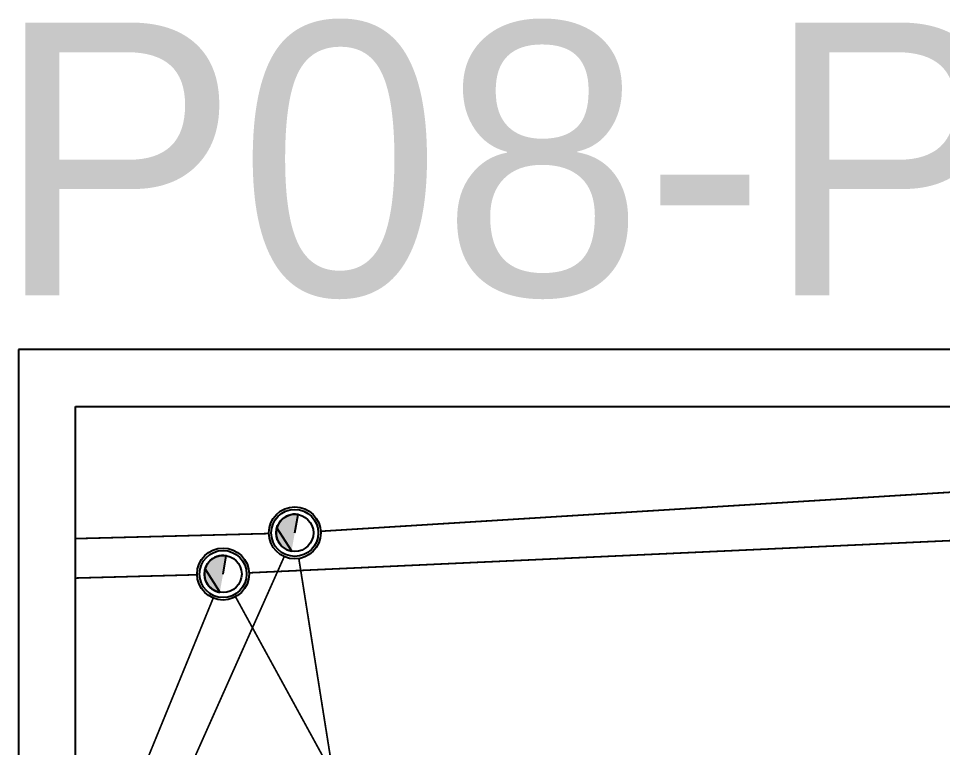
# Model space of a CAD drawing. Header units: millimetres. Extents: x 441061 to 442903, y 4515148 to 4515613.
# Drawn here: x 442552.04 to 442568.26, y 4515548.53 to 4515561.32 of the extents above; entities that cross this region are included whole.
import ezdxf

# ---------------------------------------------------------------- set-up
doc = ezdxf.new("R2010")
doc.units = ezdxf.units.MM
doc.linetypes.add('CONTINUA', pattern=[0])
doc.linetypes.add('CYPE_RAYAPUNTO', pattern=[0.4125, 0.2025, -0.105, 0, -0.105])
doc.layers.add('01_alzado', color=5, linetype='CONTINUA')
doc.layers.add('01_texto cartela', color=5, linetype='Continuous')
doc.layers.add('01_cartela', color=6, linetype='Continuous', plot=False)
doc.layers.add('INGIN SANEAMIENTO ENTERRADO FECALES', color=10, linetype='Continuous', lineweight=25)
doc.styles.add('Century Gothic_6', font='', dxfattribs={"height": 11})
doc.styles.get('Century Gothic_6').set_extended_font_data('Century Gothic')

msp = doc.modelspace()

# ---------------------------------------------------------------- hatches: boundary and pattern name
at = {"layer": 'INGIN SANEAMIENTO ENTERRADO FECALES'}
h = msp.add_hatch(color=170, dxfattribs=at)
edge = h.paths.add_edge_path()
edge.add_line((442556.893, 4515552.297), (442556.95, 4515552.619))
edge.add_arc((442556.893, 4515552.297), 0.327, 439.8951, 619.8951)
edge.add_line((442556.835, 4515551.975), (442556.893, 4515552.297))
h = msp.add_hatch(color=256, dxfattribs=at)
edge = h.paths.add_edge_path()
edge.add_line((442555.634, 4515551.575), (442555.691, 4515551.897))
edge.add_arc((442555.634, 4515551.575), 0.327, 439.8951, 619.8951)
edge.add_line((442555.576, 4515551.253), (442555.634, 4515551.575))

# ---------------------------------------------------------------- linework, layer by layer
at = {"layer": '01_alzado', "elevation": 0}
msp.add_lwpolyline([(442553.042, 4515554.517), (442589.809, 4515554.517), (442589.809, 4515523.829), (442553.042, 4515523.829)], close=True, dxfattribs=at)
at = {"layer": '01_cartela', "color": 3, "elevation": 0}
msp.add_lwpolyline([(442552.042, 4515555.517), (442552.042, 4515512.447), (442613.318, 4515512.447), (442613.318, 4515555.517)], close=True, dxfattribs=at)
at = {"layer": 'INGIN SANEAMIENTO ENTERRADO FECALES', "color": 170}
for p, q in [((442556.893, 4515552.297, 0.211), (442556.95, 4515552.619, 0.211)), ((442556.84, 4515551.974, 0.211), (442556.578, 4515552.387, 0.211))]:
    msp.add_line(p, q, dxfattribs=at)
at = {"layer": 'INGIN SANEAMIENTO ENTERRADO FECALES'}
for p, q in [((442555.634, 4515551.575, -839.271), (442555.691, 4515551.897, -839.271)), ((442555.581, 4515551.252, -839.271), (442555.319, 4515551.665, -839.271))]:
    msp.add_line(p, q, dxfattribs=at)
at = {"layer": 'INGIN SANEAMIENTO ENTERRADO FECALES', "color": 170, "linetype": 'CYPE_RAYAPUNTO', "const_width": 0.03, "elevation": 0.555}
for points in [[(442557.348, 4515552.325), (442579.73, 4515553.712)], [(442553.042, 4515552.196), (442556.437, 4515552.285)]]:
    msp.add_lwpolyline(points, dxfattribs=at)
at = {"layer": 'INGIN SANEAMIENTO ENTERRADO FECALES', "linetype": 'CYPE_RAYAPUNTO', "const_width": 0.03, "elevation": -839.271}
for points in [[(442580.522, 4515552.717), (442556.089, 4515551.596)], [(442555.177, 4515551.562), (442553.042, 4515551.504)]]:
    msp.add_lwpolyline(points, dxfattribs=at)
at = {"layer": 'INGIN SANEAMIENTO ENTERRADO FECALES', "color": 170, "linetype": 'CONTINUA', "ltscale": 10, "const_width": 0.03}
for points, elevation in [([(442556.707, 4515551.88), (442554.153, 4515546.158)], 0.211), ([(442557.87, 4515546.148), (442556.964, 4515551.846)], -839.271)]:
    msp.add_lwpolyline(points, dxfattribs=dict(at, elevation=elevation))
at = {"layer": 'INGIN SANEAMIENTO ENTERRADO FECALES', "linetype": 'CONTINUA', "ltscale": 10, "const_width": 0.03}
for points, elevation in [([(442555.461, 4515551.153), (442553.417, 4515546.158)], -1679.055), ([(442555.853, 4515551.175), (442558.606, 4515546.147)], -839.271)]:
    msp.add_lwpolyline(points, dxfattribs=dict(at, elevation=elevation))
at = {"layer": 'INGIN SANEAMIENTO ENTERRADO FECALES', "color": 170}
for radius in [0.456, 0.413, 0.327]:
    msp.add_circle((442556.893, 4515552.297, 0.211), radius, dxfattribs=at)
at = {"layer": 'INGIN SANEAMIENTO ENTERRADO FECALES'}
for radius in [0.456, 0.413, 0.327]:
    msp.add_circle((442555.634, 4515551.575, -839.271), radius, dxfattribs=at)
at = {"layer": 'INGIN SANEAMIENTO ENTERRADO FECALES', "color": 170}
msp.add_arc((442556.893, 4515552.297, 0.211), 0.327, 79.8951, 259.8951, dxfattribs=at)
at = {"layer": 'INGIN SANEAMIENTO ENTERRADO FECALES'}
msp.add_arc((442555.634, 4515551.575, -839.271), 0.327, 79.8951, 259.8951, dxfattribs=at)

# ---------------------------------------------------------------- texts
at = {"layer": '01_texto cartela', "insert": (442576.541, 4515561.251, 0), "char_height": 4.7857, "attachment_point": 3, "style": 'Century Gothic_6'}
msp.add_mtext('P08-P09', dxfattribs=at)

doc.saveas('drawing.dxf')
